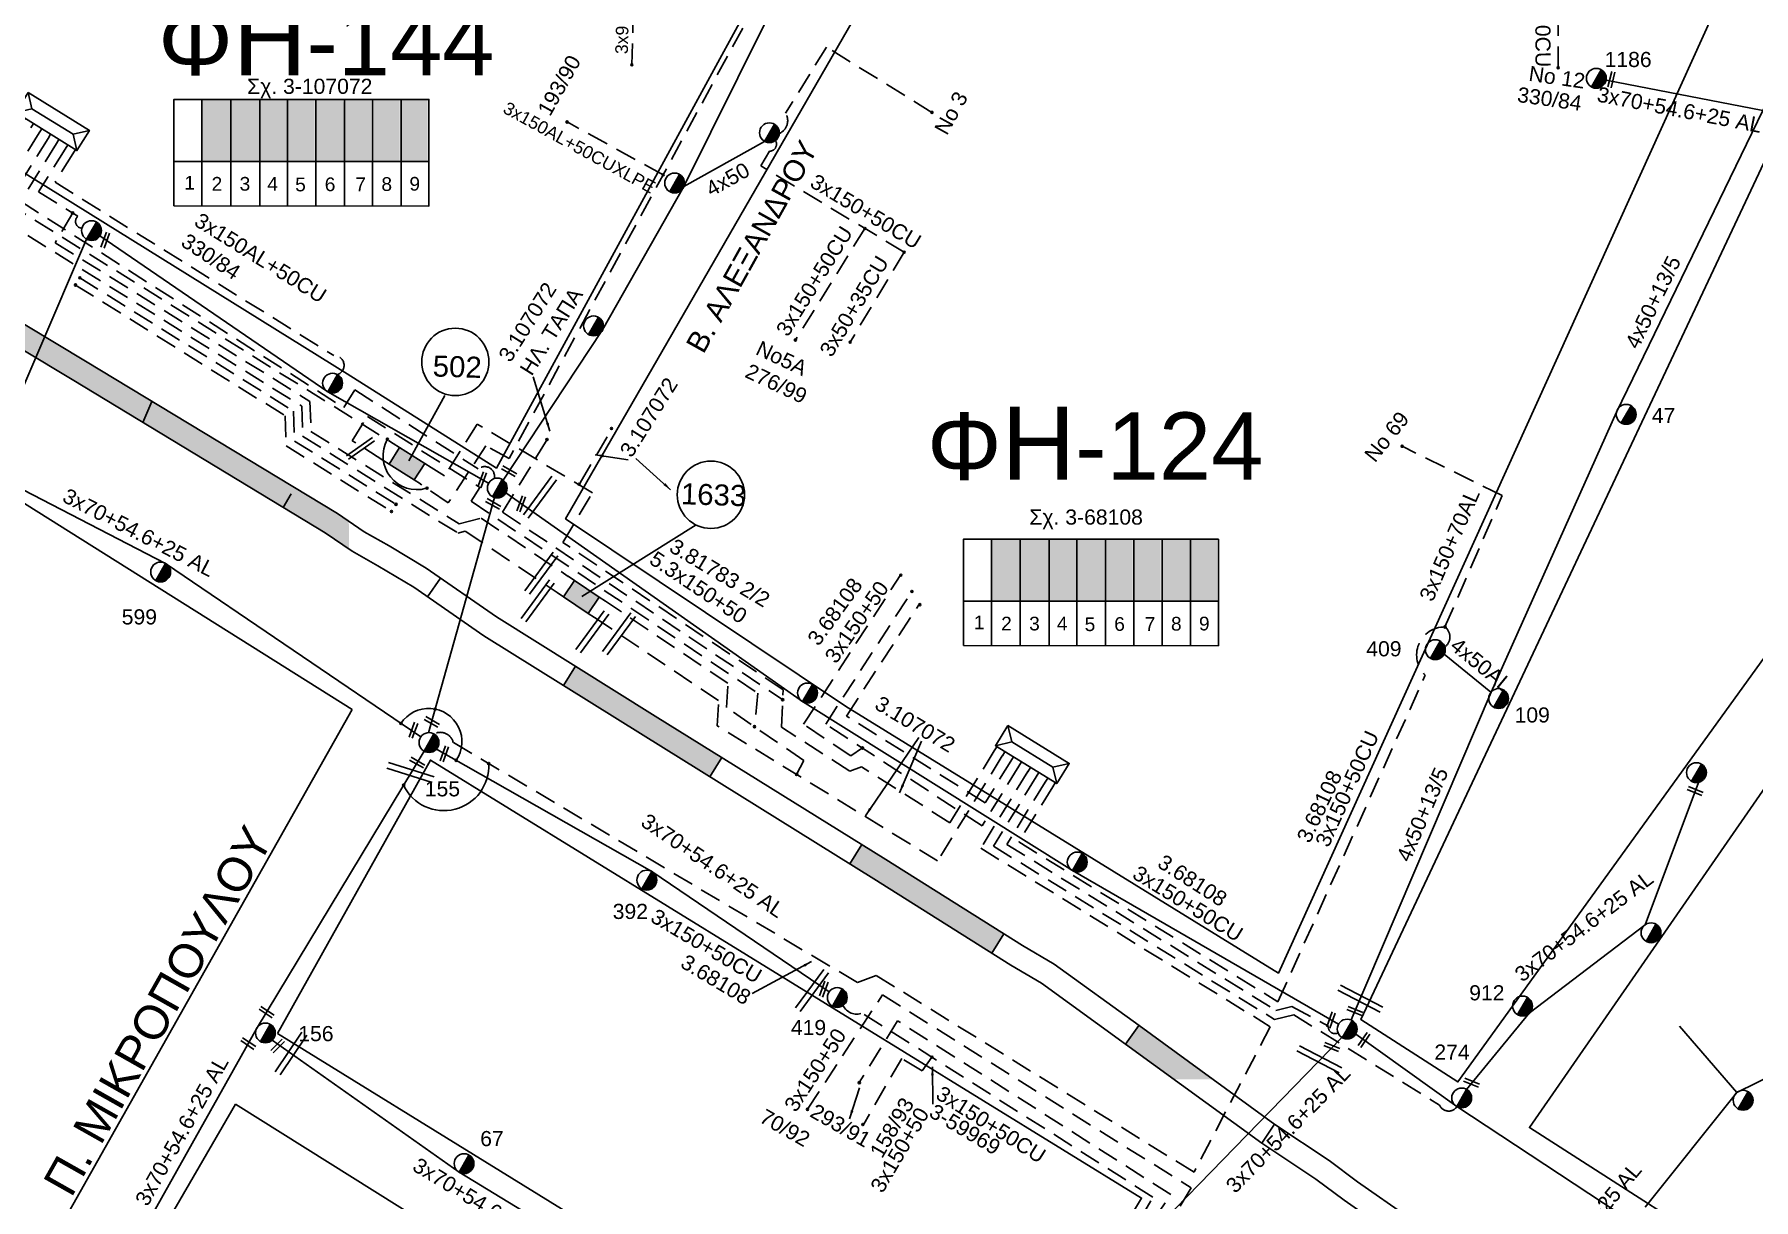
# Model space of a CAD drawing. Header units: millimetres. Extents: x 7477 to 9676, y 1828 to 2857.
# Drawn here: x 8682.2 to 8886.7, y 2580.2 to 2718.7 of the extents above; entities that cross this region are included whole.
import ezdxf
from ezdxf.enums import TextEntityAlignment as Align

# ---------------------------------------------------------------- set-up
doc = ezdxf.new("R2010")
doc.units = ezdxf.units.MM
doc.linetypes.add('DASHED', pattern=[19.05, 12.7, -6.35])
for name, color, linetype, lineweight in [('3x150+50', 7, 'Continuous', 30), ('3x150+50CU', 7, 'Continuous', 30), ('3x150+70', 7, 'Continuous', 30), ('3x150+70AL', 7, 'DASHED', 30), ('3x150AL+50CU', 7, 'Continuous', 30), ('3x150AL+50CUXLPE', 7, 'Continuous', 30), ('3x70+54.6+25 AL', 7, 'SYN_LINE', 30), ('3x95+35CUXLPE', 7, 'Continuous', 30), ('4x50', 7, 'Continuous', 30), ('4x50+13_5', 7, 'Continuous', 30), ('4x50+16', 7, 'Continuous', 30), ('4x50AL', 7, 'Continuous', 30), ('text διευθύνσεων', 250, 'Continuous', 30), ('ΝΕΚΡΟ', 7, 'DASHED', 30), ('Υπόβαθρο ΔΕΗ', 7, 'Continuous', 30)]:
    doc.layers.add(name, color=color, linetype=linetype, lineweight=lineweight)
for name, color, linetype in [('3x50+35CU', 7, 'Continuous'), ('Link Box 4 Διευθύνσεων', 7, 'Continuous'), ('Pillar OTE', 7, 'Continuous'), ('TEXT ΚΑΛΩΔΙΩΝ', 7, 'Continuous'), ('Άγνωστα', 7, 'Continuous'), ('Επιγραφές - Σχήματα', 7, 'Continuous'), ('Καλώδια ΧΤ   3x150AL+50CU', 7, 'DASHED'), ('Μηχανική τομή', 7, 'Continuous'), ('Στύλος ΦΜ', 7, 'Continuous'), ('Στύλος ΦΜ @ 1', 7, 'Continuous'), ('Συνδέσεις', 7, 'Continuous'), ('Τομή', 7, 'Continuous'), ('Υποσταθμός πόλεως', 7, 'Continuous')]:
    doc.layers.add(name, color=color, linetype=linetype)
doc.styles.add('arial', font='ARIAL.TTF')
doc.styles.get("Standard").update_dxf_attribs({"font": 'ARIAL.TTF'})
doc.linetypes.add('SYN_LINE', pattern='A,0.5,-0.0001,["/\\/\\/\\/",Standard,S=0.1,R=0,X=0,Y=-0.05],-0.25', length=0.7501)
doc.dimstyles.new('ISO-25', dxfattribs={"dimtxt": 2.5, "dimasz": 2.5, "dimexe": 1.25, "dimexo": 0.625, "dimtad": 1, "dimtxsty": 'Standard', "dimcen": 2.5, "dimadec": 0, "dimazin": 0, "dimtfac": 1, "dimtmove": 0, "dimatfit": 3, "dimfxl": 1, "dimarcsym": 0})

# ---------------------------------------------------------------- blocks, each defined once
blk = doc.blocks.new('ΥΠΑΡΧΩΝ ΤΣΙΜΕΝΤΕΝΙΟΣ ΣΤΥΛΟΣ')
at = {"layer": 'Στύλος ΦΜ'}
blk.add_hatch(color=7, dxfattribs=at).paths.add_polyline_path([(-1.29, -2.28, 0.574793), (2.62, 0, 0.268822), (1.3, 2.27)])
at = {"layer": 'Στύλος ΦΜ', "color": 7}
blk.add_line((-1.29, -2.28), (1.3, 2.27), dxfattribs=at)
blk.add_circle((0, 0), 2.62, dxfattribs=at)
at = {"layer": 'Στύλος ΦΜ', "flags": 4}
for tag, p in [('ΑΡΙΘΜΟΣ', (-4.68, 8.05)), ('ΤΥΠΟΣ', (-4.91, 3.03))]:
    blk.add_attdef(tag, p, '', height=4, dxfattribs=at)
blk = doc.blocks.new('ΥΠΟΣΤΑΘΜΟΣ ΠΟΛΕΩΣ 8 ΑΝΑΧΩΡΗΣΕΩΝ')
at = {"layer": 'Υποσταθμός πόλεως', "linetype": 'Continuous', "ltscale": 40}
for p, q in [((-8.18, -2.82), (-8.18, -4)), ((-5.9, -2.82), (-5.9, -4)), ((-3.55, -2.82), (-3.55, -4)), ((-1.28, -2.82), (-1.28, -4)), ((1.23, -2.82), (1.23, -4)), ((3.56, -2.82), (3.56, -4)), ((6.03, -2.82), (6.03, -4)), ((8.16, -2.82), (8.16, -4))]:
    blk.add_line(p, q, dxfattribs=at)
blk.add_lwpolyline([(-8.57, 2.82), (8.57, 2.82), (8.57, -2.82), (-8.57, -2.82)], close=True, dxfattribs=at)
for points in [[(-5.75, 0), (-8.57, 2.82)], [(5.75, 0), (8.57, 2.82)], [(-8.57, -2.82), (-5.75, 0)], [(-5.75, 0), (5.75, 0)], [(8.57, -2.82), (5.75, 0)]]:
    blk.add_lwpolyline(points, dxfattribs=at)
at = {"layer": 'Υποσταθμός πόλεως', "linetype": 'SYN_LINE', "ltscale": 40, "flags": 1}
for tag, p in [('ΜΕΤΑΣΧΗΜΑΤΙΣΜΟΣ', (9.59, 1.44)), ('ΙΣΧΥΣ', (9.57, -1.35)), ('ΑΡΙΘΜΟΣ', (9.69, -4.07))]:
    blk.add_attdef(tag, p, '', height=1.8, dxfattribs=at)
blk = doc.blocks.new('LINK BOX 4 ΑΝΑΧΩΡΗΣΕΩΝ')
at = {"layer": 'Link Box 4 Διευθύνσεων', "ltscale": 40}
blk.add_hatch(color=256, dxfattribs=at).paths.add_polyline_path([(-3.54, 0), (-3.54, -4.67), (3.54, -4.67), (3.54, 0)])
for p, q in [((-3.54, 0), (-5.33, 0)), ((5.33, 0), (3.54, 0)), ((-3.54, -4.67), (-5.33, -4.67)), ((5.33, -4.67), (3.54, -4.67))]:
    blk.add_line(p, q, dxfattribs=at)
blk.add_lwpolyline([(-3.54, -4.67), (-3.54, 0), (3.54, 0), (3.54, -4.67)], close=True, dxfattribs=at)
blk = doc.blocks.new('ΜΗΧΑΝΙΚΗ ΤΟΜΗ')
at = {"layer": 'Μηχανική τομή', "ltscale": 40}
for p, q in [((-1.89, 0.78), (5.69, 0.78)), ((-1.89, -0.77), (5.69, -0.77))]:
    blk.add_line(p, q, dxfattribs=at)
blk = doc.blocks.new('ΤΟΜΗ')
at = {"layer": 'Τομή', "ltscale": 40}
for p, q in [((-5.68, 0), (17.06, 0)), ((-5.68, -2.77), (17.06, -2.77))]:
    blk.add_line(p, q, dxfattribs=at)
blk = doc.blocks.new('_ΣΥΝΔΕΣΗ')
at = {"layer": 'Συνδέσεις', "linetype": 'SYN_LINE', "ltscale": 40}
blk.add_hatch(color=256, dxfattribs=at).paths.add_polyline_path([(0.5, -0.01, 1), (-0.5, -0.01, 1)])
at = {"layer": 'Συνδέσεις'}
blk.add_circle((0, -0.01), 0.5, dxfattribs=at)

msp = doc.modelspace()

# ---------------------------------------------------------------- hatches: boundary and pattern name
at = {"layer": 'Καλώδια ΧΤ   3x150AL+50CU', "linetype": 'DASHED', "lineweight": -3, "ltscale": 0.2}
h = msp.add_hatch(color=173, dxfattribs=at)
h.dxf.hatch_style = 1
h.paths.add_polyline_path([(8705.59, 2710.99), (8702.15, 2710.99), (8702.15, 2703.63), (8705.59, 2703.63)])
h = msp.add_hatch(color=133, dxfattribs=at)
h.dxf.hatch_style = 1
h.paths.add_polyline_path([(8705.59, 2703.63), (8709.03, 2703.62), (8709.03, 2710.99), (8705.59, 2710.99)])
h = msp.add_hatch(color=27, dxfattribs=at)
h.dxf.hatch_style = 1
h.paths.add_polyline_path([(8712.27, 2710.99), (8708.97, 2710.99), (8708.97, 2703.63), (8712.27, 2703.62)])
h = msp.add_hatch(color=2, dxfattribs=at)
h.dxf.hatch_style = 1
h.paths.add_polyline_path([(8715.57, 2710.99), (8712.27, 2710.99), (8712.27, 2703.62), (8715.57, 2703.62)])
h = msp.add_hatch(color=6, dxfattribs=at)
h.dxf.hatch_style = 1
h.paths.add_polyline_path([(8718.96, 2710.99), (8715.66, 2710.99), (8715.66, 2703.62), (8718.96, 2703.62)])
h = msp.add_hatch(color=5, dxfattribs=at)
h.dxf.hatch_style = 1
h.paths.add_polyline_path([(8722.29, 2710.99), (8719, 2710.99), (8718.99, 2703.62), (8722.29, 2703.62)])
h = msp.add_hatch(color=151, dxfattribs=at)
h.dxf.hatch_style = 1
h.paths.add_polyline_path([(8725.68, 2710.99), (8722.38, 2710.99), (8722.38, 2703.62), (8725.68, 2703.62)])
h = msp.add_hatch(color=1, dxfattribs=at)
h.dxf.hatch_style = 1
h.paths.add_polyline_path([(8729, 2710.99), (8725.7, 2710.99), (8725.7, 2703.62), (8729, 2703.62)])
h = msp.add_hatch(color=5, dxfattribs=at)
h.dxf.hatch_style = 1
h.paths.add_polyline_path([(8799.5, 2658.71), (8796.06, 2658.71), (8796.06, 2651.35), (8799.5, 2651.34)])
h = msp.add_hatch(color=6, dxfattribs=at)
h.dxf.hatch_style = 1
h.paths.add_polyline_path([(8799.5, 2651.34), (8802.94, 2651.34), (8802.94, 2658.71), (8799.5, 2658.71)])
h = msp.add_hatch(color=173, dxfattribs=at)
h.dxf.hatch_style = 1
h.paths.add_polyline_path([(8806.18, 2658.71), (8802.88, 2658.71), (8802.88, 2651.34), (8806.18, 2651.34)])
h = msp.add_hatch(color=133, dxfattribs=at)
h.dxf.hatch_style = 1
h.paths.add_polyline_path([(8809.48, 2658.71), (8806.18, 2658.71), (8806.18, 2651.34), (8809.48, 2651.34)])
h = msp.add_hatch(color=85, dxfattribs=at)
h.dxf.hatch_style = 1
h.paths.add_polyline_path([(8812.86, 2658.7), (8809.56, 2658.7), (8809.56, 2651.34), (8812.86, 2651.33)])
h = msp.add_hatch(color=1, dxfattribs=at)
h.dxf.hatch_style = 1
h.paths.add_polyline_path([(8816.2, 2658.7), (8812.9, 2658.7), (8812.9, 2651.34), (8816.2, 2651.33)])
h = msp.add_hatch(color=2, dxfattribs=at)
h.dxf.hatch_style = 1
h.paths.add_polyline_path([(8819.59, 2658.7), (8816.29, 2658.7), (8816.29, 2651.34), (8819.59, 2651.33)])
h = msp.add_hatch(color=30, dxfattribs=at)
h.dxf.hatch_style = 1
h.paths.add_polyline_path([(8822.91, 2658.7), (8819.61, 2658.7), (8819.61, 2651.33), (8822.91, 2651.33)])
at = {"layer": 'Υπόβαθρο ΔΕΗ', "lineweight": -3}
h = msp.add_hatch(color=256, dxfattribs=at)
h.paths.add_polyline_path([(8678.92, 2685.53), (8677.53, 2683.21), (8686.92, 2677.56), (8695.13, 2672.59), (8696.21, 2675.1), (8688.32, 2679.88)])
h.paths.add_polyline_path([(8718.27, 2661.75), (8696.21, 2675.1), (8695.13, 2672.59), (8716.81, 2659.47), (8719.67, 2657.53), (8719.63, 2660.82)])
h.paths.add_polyline_path([(8746.61, 2643.6), (8745.17, 2641.3), (8754.64, 2635.39), (8762.57, 2630.46), (8764, 2632.75), (8756.07, 2637.68)])
h.paths.add_polyline_path([(8783.5, 2620.62), (8780.66, 2622.39), (8779.23, 2620.09), (8782.07, 2618.33), (8796.12, 2609.49), (8797.56, 2611.78)])
h.paths.add_polyline_path([(8813.62, 2600.87), (8813.61, 2600.87), (8812.03, 2598.68), (8817.82, 2594.47), (8822.42, 2594.47)])
h.paths.add_polyline_path([(8845.76, 2578.01), (8845.75, 2578.02), (8844.2, 2575.8), (8860.32, 2564.38), (8862.52, 2566.13)])

# ---------------------------------------------------------------- linework, layer by layer
at = {"layer": '3x150+50', "color": 173, "linetype": 'DASHED', "lineweight": -3, "ltscale": 0.2}
msp.add_lwpolyline([(8682.79, 2707.02), (8678.03, 2699.36), (8678.22, 2696.83), (8714.03, 2674.52), (8714.14, 2670.94), (8732.61, 2659.44), (8733.48, 2659.67), (8744.43, 2652.35)], dxfattribs=at)
at = {"layer": '3x150+50', "color": 27, "linetype": 'DASHED', "lineweight": -3, "ltscale": 0.2}
msp.add_lwpolyline([(8686.79, 2697.5), (8684.72, 2693.96), (8715.01, 2675.08), (8715.13, 2671.51), (8732.77, 2660.52), (8735.38, 2661.21), (8745.72, 2654.29)], dxfattribs=at)
at = {"layer": '3x150+50', "color": 30, "linetype": 'DASHED', "lineweight": -3, "ltscale": 0.2}
for points in [[(8723.67, 2668.12), (8720.03, 2670.42), (8721.85, 2673.3), (8735.23, 2664.85), (8734.19, 2663.21), (8768.3, 2640.39), (8767.88, 2636.41)], [(8772.9, 2630.73), (8773.77, 2632.4), (8764.56, 2638.68), (8764.72, 2641.58), (8750.15, 2651.33)], [(8797.36, 2632.94), (8789.67, 2620.45), (8763.44, 2636.53), (8763.61, 2639.52), (8748.85, 2649.39)]]:
    msp.add_lwpolyline(points, dxfattribs=at)
at = {"layer": '3x150+50', "color": 2, "linetype": 'DASHED', "lineweight": -3, "ltscale": 0.2}
for points in [[(8796.4, 2633.53), (8791.13, 2624.99), (8780.61, 2631.63), (8779.22, 2631.12), (8771.11, 2636.35), (8771.28, 2640.8), (8745.09, 2658.32), (8748.61, 2664.24), (8734.9, 2672.4), (8731.01, 2666.24), (8729.42, 2667.25)], [(8747.16, 2665.39), (8750.93, 2671.87)], [(8743.21, 2670.56), (8737.93, 2661.92), (8771.23, 2639.63)]]:
    msp.add_lwpolyline(points, dxfattribs=at)
at = {"layer": '3x150+50', "color": 6, "linetype": 'DASHED', "lineweight": -3, "ltscale": 0.2}
for points in [[(8780.72, 2633.88), (8779.35, 2632.93), (8773.73, 2636.7), (8785.28, 2654.49)], [(8776.35, 2636.72), (8786.61, 2652.5)], [(8799.33, 2631.72), (8794.95, 2624.62), (8776.35, 2636.72)]]:
    msp.add_lwpolyline(points, dxfattribs=at)
at = {"layer": '3x150+50', "color": 5, "linetype": 'DASHED', "lineweight": -3, "ltscale": 0.2}
for points in [[(8798.37, 2632.32), (8795.32, 2627.37), (8778.83, 2637.68), (8787.44, 2650.92)], [(8788.99, 2597.11), (8787.84, 2595.5), (8785.39, 2596.95), (8780.88, 2589.17)]]:
    msp.add_lwpolyline(points, dxfattribs=at)
at = {"layer": '3x150+50', "color": 30, "linetype": 'DASHED', "lineweight": -3, "ltscale": 0.2}
msp.add_lwpolyline([(8774.19, 2590.92), (8783.09, 2604.52), (8819.82, 2581.58), (8817.01, 2576.88, -0.210245), (8814.01, 2571.25), (8809.51, 2564.26, -0.330999), (8807.63, 2560.39), (8799.55, 2548.1), (8803.9, 2545.35), (8803.9, 2545.35, -0.555071), (8804.59, 2539.39), (8800.09, 2532.9, -0.644371), (8794.27, 2525.55)], format="xyb", dxfattribs=at)
at = {"layer": '3x150+50CU', "color": 6, "linetype": 'DASHED', "lineweight": -3, "ltscale": 0.2}
msp.add_lwpolyline([(8863.47, 2714.76), (8863.43, 2728.71, -0.681223), (8865.13, 2729.38, -1.267992)], format="xyb", dxfattribs=at)
at = {"layer": '3x150+50CU', "color": 151, "linetype": 'DASHED', "lineweight": -3, "ltscale": 0.2}
for points in [[(8788.99, 2709.46), (8776.46, 2717.22), (8771.59, 2709.38, -0.442466), (8770.84, 2706.94, 19.355312)], [(8785.69, 2692.85), (8768.62, 2703.1), (8769.67, 2704.84, 0.571437), (8770.39, 2706.11, 934.920549)]]:
    msp.add_lwpolyline(points, format="xyb", dxfattribs=at)
msp.add_lwpolyline([(8781.02, 2695.65), (8772.75, 2682.39)], dxfattribs=at)
at = {"layer": '3x150+50CU', "color": 85, "linetype": 'DASHED', "lineweight": -3, "ltscale": 0.2}
for points in [[(8803.35, 2629.25), (8799.32, 2622.71), (8830.14, 2603.71), (8847.67, 2642.53, -0.680264), (8850.01, 2648.27)], [(8850.01, 2648.27, -0.5044), (8849.99, 2645.9, 0.658162)]]:
    msp.add_lwpolyline(points, format="xyb", dxfattribs=at)
at = {"layer": '3x150+50CU', "color": 133, "linetype": 'DASHED', "lineweight": -3, "ltscale": 0.2}
msp.add_lwpolyline([(8800.4, 2631.07), (8794.79, 2621.97), (8829.23, 2600.74), (8820.16, 2583.44), (8782.36, 2606.84), (8780.12, 2606.01), (8732.04, 2634.55, 0.491583), (8729.76, 2635.55, 99.399736)], format="xyb", dxfattribs=at)
at = {"layer": '3x150+50CU', "color": 173, "linetype": 'DASHED', "lineweight": -3, "ltscale": 0.2}
msp.add_lwpolyline([(8801.39, 2630.45), (8796.31, 2622.21), (8829.74, 2601.6), (8832.02, 2602.16), (8849.37, 2591.42, 0.601639), (8851.42, 2591.24, 37.763047)], format="xyb", dxfattribs=at)
at = {"layer": '3x150+50CU', "color": 1, "linetype": 'DASHED', "lineweight": -3, "ltscale": 0.2}
msp.add_lwpolyline([(8802.44, 2629.81), (8797.89, 2622.42), (8829.91, 2602.67), (8831.78, 2603.13), (8836.14, 2600.81, 0.604868), (8837.29, 2600.01, -82.968618)], format="xyb", dxfattribs=at)
at = {"layer": '3x150+50CU', "color": 5, "linetype": 'DASHED', "lineweight": -3, "ltscale": 0.2}
msp.add_lwpolyline([(8795.59, 2527.64, 0.652855), (8796.66, 2532.74), (8800.96, 2539.09), (8800.49, 2539.43), (8803.81, 2544.14), (8796.4, 2548.88), (8803.96, 2561.25, -0.544955), (8806.36, 2565.33), (8811.33, 2573.26, -0.928589), (8813.76, 2577.84), (8815.28, 2580.48), (8780.7, 2602.35, -0.38326), (8778.41, 2603.26, -10.643114)], format="xyb", dxfattribs=at)
at = {"layer": '3x150+70', "color": 2, "linetype": 'DASHED', "lineweight": -3, "ltscale": 0.2}
msp.add_lwpolyline([(8777.79, 2499.76, -0.279), (8782.65, 2513.86), (8778.65, 2516.63), (8794.55, 2541.31, 0.274788), (8797.95, 2547.28), (8806.77, 2561.43, 0.412945), (8808.52, 2564.66), (8813.38, 2572.64, 0.270309), (8815.32, 2577.68), (8817.41, 2580.77), (8784.91, 2601.45), (8780.35, 2594.09)], format="xyb", dxfattribs=at)
at = {"layer": '3x150+70AL', "color": 85, "lineweight": -3, "ltscale": 0.2}
msp.add_lwpolyline([(8850.01, 2648.27), (8856.81, 2663.9), (8844.91, 2669.76)], dxfattribs=at)
at = {"layer": '3x150AL+50CU', "color": 5, "linetype": 'DASHED', "lineweight": -3, "ltscale": 0.2}
msp.add_lwpolyline([(8683.86, 2706.36), (8679.07, 2698.66), (8724.91, 2670.09)], dxfattribs=at)
at = {"layer": '3x150AL+50CU', "color": 6, "linetype": 'DASHED', "lineweight": -3, "ltscale": 0.2}
msp.add_lwpolyline([(8684.85, 2705.74), (8680.59, 2698.89), (8719.02, 2674.36), (8720.35, 2676.45), (8735.03, 2667.06, -0.721027), (8736.93, 2665.91, -159.079876)], format="xyb", dxfattribs=at)
at = {"layer": '3x150AL+50CU', "color": 27, "linetype": 'DASHED', "lineweight": -3, "ltscale": 0.2}
msp.add_lwpolyline([(8685.89, 2705.09), (8682.74, 2700.02), (8687.42, 2697.11, 0.68308), (8687.89, 2695.69)], format="xyb", dxfattribs=at)
at = {"layer": '3x150AL+50CU', "color": 151, "linetype": 'DASHED', "lineweight": -3, "ltscale": 0.2}
msp.add_lwpolyline([(8686.8, 2704.53), (8684.7, 2701.15), (8717.84, 2680.54, -0.867114), (8718.29, 2678.28)], format="xyb", dxfattribs=at)
at = {"layer": '3x150AL+50CUXLPE', "color": 5, "linetype": 'DASHED', "lineweight": -3, "ltscale": 0.2}
msp.add_lwpolyline([(8757.02, 2702.04), (8745.59, 2708.32)], dxfattribs=at)
at = {"layer": '3x50+35CU', "color": 151, "linetype": 'DASHED', "lineweight": -3, "ltscale": 0.2}
msp.add_lwpolyline([(8785.69, 2692.85), (8779.26, 2682.13)], dxfattribs=at)
at = {"layer": '3x70+54.6+25 AL', "color": 85, "linetype": 'SYN_LINE', "lineweight": -3, "ltscale": 15}
msp.add_lwpolyline([(8887.81, 2709.69), (8869.17, 2713.29)], dxfattribs=at)
at = {"layer": '3x70+54.6+25 AL', "color": 27, "linetype": 'SYN_LINE', "lineweight": -3, "ltscale": 15}
for points in [[(8688.45, 2694.37), (8677.04, 2667.9)], [(8793.78, 2546.68), (8777.79, 2555.61), (8755.38, 2569.66), (8732.76, 2583.44), (8710.51, 2599.14)], [(8837.75, 2599.46), (8813.7, 2574.75), (8806.58, 2562.68), (8795.94, 2545.74)]]:
    msp.add_lwpolyline(points, dxfattribs=at)
at = {"layer": '3x70+54.6+25 AL', "color": 151, "linetype": 'SYN_LINE', "lineweight": -3, "ltscale": 15}
msp.add_lwpolyline([(8690.02, 2694.76), (8717.12, 2676.23), (8736.26, 2665.37)], dxfattribs=at)
at = {"layer": '3x70+54.6+25 AL', "color": 6, "linetype": 'SYN_LINE', "lineweight": -3, "ltscale": 15}
for points in [[(8677.49, 2666.33), (8697.84, 2655.83), (8728.2, 2635.19)], [(8729.09, 2635.7), (8736.97, 2663.66)], [(8730.06, 2633.76), (8755.66, 2619.19), (8776.75, 2604.87)]]:
    msp.add_lwpolyline(points, dxfattribs=at)
at = {"layer": '3x70+54.6+25 AL', "color": 1, "linetype": 'SYN_LINE', "lineweight": -3, "ltscale": 15}
msp.add_lwpolyline([(8738.31, 2664.21), (8773.61, 2639.4), (8805.69, 2619.3), (8837.35, 2601.05)], dxfattribs=at)
at = {"layer": '3x70+54.6+25 AL', "color": 133, "linetype": 'SYN_LINE', "lineweight": -3, "ltscale": 15}
msp.add_lwpolyline([(8728.59, 2633.5), (8708.64, 2600.5), (8684.21, 2556.98), (8666.52, 2522.94)], dxfattribs=at)
at = {"layer": '3x70+54.6+25 AL', "color": 173, "linetype": 'SYN_LINE', "lineweight": -3, "ltscale": 15}
for points in [[(8852.59, 2593.29), (8860.04, 2602.34), (8873.81, 2612.85), (8880.15, 2629.79)], [(8873.81, 2579.28), (8884.74, 2592.92), (8898.67, 2599.79), (8906.11, 2612.35)], [(8839.4, 2599.87), (8851.42, 2591.24), (8872.35, 2577.47), (8888.5, 2568)]]:
    msp.add_lwpolyline(points, dxfattribs=at)
at = {"layer": '3x70+54.6+25 AL', "color": 173, "linetype": 'SYN_LINE', "lineweight": -3, "ltscale": 10}
msp.add_lwpolyline([(8884.74, 2592.92), (8877.91, 2600.81)], dxfattribs=at)
at = {"layer": '3x95+35CUXLPE', "color": 5, "linetype": 'DASHED', "lineweight": -3, "ltscale": 0.2}
msp.add_lwpolyline([(8753.3, 2715.12), (8753.66, 2728.58), (8769.11, 2728.61, -0.666363), (8770.13, 2726.18), (8738.69, 2668.31), (8735.94, 2669.8), (8731.45, 2663.02), (8728.17, 2665.27)], format="xyb", dxfattribs=at)
at = {"layer": '4x50', "color": 151, "lineweight": -3, "ltscale": 0.2}
msp.add_lwpolyline([(8759.48, 2700.65), (8769.08, 2706.01)], dxfattribs=at)
at = {"layer": '4x50+13_5', "color": 85, "lineweight": -3, "ltscale": 0.2}
msp.add_lwpolyline([(8896.63, 2726.43), (8887.81, 2709.69), (8870.42, 2673.82), (8855.49, 2640.52), (8838.84, 2601.55)], dxfattribs=at)
at = {"layer": '4x50+16', "color": 151, "lineweight": -3, "ltscale": 0.2}
msp.add_lwpolyline([(8738.01, 2665.72), (8749.81, 2683.59), (8759.48, 2700.65), (8772.31, 2726.53)], dxfattribs=at)
at = {"layer": '4x50AL', "color": 85, "lineweight": -3, "ltscale": 0.2}
msp.add_lwpolyline([(8849.92, 2645.05), (8855.48, 2640.51)], dxfattribs=at)
at = {"layer": 'Pillar OTE', "lineweight": -3, "ltscale": 40}
for points in [[(8698.83, 2698.35), (8698.83, 2710.99), (8729.16, 2710.99), (8729.16, 2698.32), (8698.83, 2698.35)], [(8702.15, 2698.35), (8702.15, 2710.99)], [(8705.59, 2698.34), (8705.59, 2710.99)], [(8709.03, 2698.34), (8709.03, 2710.99)], [(8712.33, 2698.34), (8712.33, 2710.99)], [(8715.72, 2698.33), (8715.72, 2710.99)], [(8719.11, 2698.33), (8719.11, 2710.99)], [(8722.45, 2698.33), (8722.45, 2710.99)], [(8725.84, 2698.32), (8725.84, 2710.99)], [(8698.83, 2703.63), (8729.16, 2703.6)], [(8792.73, 2646.07), (8792.73, 2658.71), (8823.07, 2658.71), (8823.07, 2646.04), (8792.73, 2646.07)], [(8796.06, 2646.06), (8796.06, 2658.71)], [(8799.5, 2646.06), (8799.5, 2658.71)], [(8802.94, 2646.06), (8802.94, 2658.71)], [(8806.24, 2646.05), (8806.24, 2658.71)], [(8809.62, 2646.05), (8809.62, 2658.71)], [(8813.02, 2646.05), (8813.02, 2658.71)], [(8816.36, 2646.04), (8816.36, 2658.71)], [(8819.75, 2646.04), (8819.75, 2658.71)], [(8792.73, 2651.35), (8823.07, 2651.32)]]:
    msp.add_lwpolyline(points, dxfattribs=at)
at = {"layer": 'Άγνωστα', "color": 7, "linetype": 'Continuous', "ltscale": 0.2}
msp.add_arc((8727.71, 2668.61), 4.01, 151.075, 286.1413, dxfattribs=at)
at = {"layer": 'ΝΕΚΡΟ', "lineweight": -3, "ltscale": 0.2}
for points in [[(8687.64, 2689.78), (8713.04, 2673.95), (8713.16, 2670.38), (8725.24, 2662.85)], [(8687.11, 2688.93), (8712.06, 2673.38), (8712.18, 2669.81), (8724.71, 2662)]]:
    msp.add_lwpolyline(points, dxfattribs=at)
at = {"layer": 'Υπόβαθρο ΔΕΗ', "lineweight": -3}
for points in [[(8719.43, 2678.37), (8737.19, 2667.16), (8769.91, 2727.12), (8718.83, 2728.04), (8672.57, 2727.91), (8640.3, 2739.69), (8635.78, 2730.41)], [(8869.06, 2727.42), (8881.86, 2721.06), (8830.2, 2607.11), (8778.69, 2638.87), (8745.42, 2661.13), (8783.24, 2726.72)], [(8720.03, 2638.47), (8677.17, 2665.37), (8616.07, 2560.78), (8662.46, 2536.47)], [(8711.13, 2599.93), (8729.33, 2632.45), (8813.92, 2580.36), (8794.75, 2548.33)], [(8706.14, 2591.51), (8789.03, 2539.59), (8775.03, 2515.37), (8689.48, 2562.75)]]:
    msp.add_lwpolyline(points, close=True, dxfattribs=at)
for points in [[(8888.96, 2645.97), (8851.55, 2594.18), (8839.99, 2601.61), (8898.38, 2725.66), (9068.79, 2634.61), (9055.6, 2614.21)], [(8624.47, 2718.27), (8688.32, 2679.88), (8718.27, 2661.75), (8721.47, 2659.58), (8724.43, 2657.9), (8728.82, 2655.28), (8737.19, 2649.48), (8756.07, 2637.68), (8783.5, 2620.62), (8799.78, 2610.38), (8803.52, 2608.18), (8813.62, 2600.87), (8829.76, 2589.13), (8836.23, 2584.84), (8839.62, 2582.31), (8845.76, 2578.01), (8862.52, 2566.13), (8880.15, 2553.53), (8928.55, 2519.47)], [(8623.06, 2715.96), (8686.92, 2677.56), (8716.81, 2659.47), (8720.04, 2657.28), (8723.07, 2655.56), (8727.35, 2653), (8735.7, 2647.22), (8754.64, 2635.39), (8782.07, 2618.33), (8798.38, 2608.07), (8802.03, 2605.91), (8812.03, 2598.68), (8828.22, 2586.91), (8834.67, 2582.63), (8838.03, 2580.12), (8844.2, 2575.8), (8860.95, 2563.93), (8878.59, 2551.33), (8926.98, 2517.27)], [(8695.13, 2672.59), (8696.21, 2675.1)], [(8726.76, 2668.03), (8731.07, 2675.78)], [(8711.82, 2662.49), (8712.78, 2664.1)], [(8747.34, 2651.91), (8760.94, 2660.4)], [(8729, 2651.86), (8730.54, 2654.08)], [(8745.17, 2641.3), (8746.61, 2643.6)], [(8896.19, 2640.87), (8860.05, 2588.75), (8889.37, 2569.96), (8910.6, 2602.91)], [(8762.57, 2630.46), (8764, 2632.75)], [(8779.23, 2620.09), (8780.66, 2622.39)], [(8796.12, 2609.49), (8797.56, 2611.78)], [(8812.03, 2598.68), (8813.61, 2600.87)], [(8828.22, 2586.91), (8829.72, 2589.16)]]:
    msp.add_lwpolyline(points, dxfattribs=at)
for centre in [(8732.3, 2679.79), (8762.7, 2663.99)]:
    msp.add_circle(centre, 4, dxfattribs=at)
for centre, radius, start, end in [((8729.14, 2634.63), 3.95, 325.9306, 146.7784), ((8730.95, 2631.76), 5.33, 205.6162, 2.9303)]:
    msp.add_arc(centre, radius, start, end, dxfattribs=at)

# ---------------------------------------------------------------- block references
at = {"layer": 'Link Box 4 Διευθύνσεων', "lineweight": -3, "xscale": 0.4999999999999999, "yscale": 0.4999999999999999, "zscale": 0.4999999999999999}
for p, rotation in [((8727.16, 2668.67), 327.7209038911092), ((8747.94, 2652.81), 326.2125104064002)]:
    msp.add_blockref('LINK BOX 4 ΑΝΑΧΩΡΗΣΕΩΝ', p, dxfattribs=dict(at, rotation=rotation))
at = {"layer": 'Μηχανική τομή', "lineweight": -3, "zscale": 0.4999999999999997}
for p, xscale, yscale, rotation in [((8869.69, 2712.89), 0.2499999999999996, 0.2499999999999996, 76.16884014298861), ((8690.5, 2693.82), 0.2499999999999996, 0.2499999999999996, 70.01646292515441), ((8735.33, 2665.32), 0.2499999999999996, 0.2499999999999996, 70.01646292515441), ((8739.11, 2666.56), 0.2499999999999463, 0.2499999999999463, 150.6550577237379), ((8737.22, 2662.67), 0.2499999999999463, 0.2499999999999463, 150.6550577237379), ((8739.97, 2662.46), 0.2499999999999996, 0.2499999999999996, 70.01646292515441), ((8727.16, 2635.54), 0.2499999999999996, 0.2499999999999996, 70.01646292515441), ((8729.92, 2636.75), 0.2499999999999463, 0.2499999999999463, 150.6550577237379), ((8730.83, 2632.75), 0.2499999999999996, 0.2499999999999996, 70.01646292515441), ((8728.18, 2631.92), 0.2499999999999463, 0.2499999999999463, 150.6550577237379), ((8880.21, 2628.58), 0.2499999999999996, 0.2499999999999996, 158.2397746484451), ((8775.96, 2604.77), 0.2499999999999996, 0.2499999999999996, 70.01646292515441), ((8709.45, 2602.73), 0.2499999999999463, 0.2499999999999463, 326.1443751523984), ((8839.74, 2602.44), 0.2499999999999996, 0.2499999999999996, 158.2397746484451), ((8836.29, 2601.09), 0.2499999999999996, 0.2499999999999996, 70.01646292515441), ((8707.28, 2599), 0.2499999999999463, 0.2499999999999463, 326.1443751523984), ((8710.82, 2598.11), 0.2499999999999463, 0.2499999999999463, 44.88750640893663), ((8840.11, 2598.77), 0.2499999999999996, 0.2499999999999996, 55.70816183242791), ((8836.99, 2598.16), 0.2499999999999996, 0.2499999999999996, 158.2397746484451), ((8853.62, 2593.92), 0.2499999999999996, 0.2499999999999996, 158.2397746484451)]:
    msp.add_blockref('ΜΗΧΑΝΙΚΗ ΤΟΜΗ', p, dxfattribs=dict(at, xscale=xscale, yscale=yscale, rotation=rotation))
at = {"layer": 'Στύλος ΦΜ @ 1', "lineweight": -3, "ltscale": 40}
ref = msp.add_blockref('ΥΠΑΡΧΩΝ ΤΣΙΜΕΝΤΕΝΙΟΣ ΣΤΥΛΟΣ', (8868.01, 2713.51), dxfattribs=dict(at, xscale=0.4499999999998586, yscale=0.4499999999998586, zscale=0.4499999999998586))
ref.add_attrib('ΤΥΠΟΣ', '1186', (8869, 2714.85), dxfattribs={"layer": 'Στύλος ΦΜ', "height": 1.8, "flags": 4})
for p, xscale, yscale, zscale in [((8769.66, 2707.04), 0.4499999999998181, 0.4499999999998181, 0.4499999999998181), ((8758.38, 2701.06), 0.4499999999998181, 0.4499999999998181, 0.4499999999998181), ((8689.03, 2695.4), 0.4499999999998184, 0.4499999999998184, 0.4499999999998184), ((8748.74, 2684.07), 0.4499999999998181, 0.4499999999998181, 0.4499999999998181), ((8717.7, 2677.26), 0.4499999999998181, 0.4499999999998181, 0.4499999999998181), ((8737.29, 2664.79), 0.4499999999998181, 0.4499999999998181, 0.4499999999998181), ((8774.19, 2640.42), 0.4499999999998181, 0.4499999999998181, 0.4499999999998181), ((8879.92, 2630.95), 0.4499999999998181, 0.4499999999998181, 0.4499999999998181), ((8806.27, 2620.32), 0.4499999999998181, 0.4499999999998181, 0.4499999999998181), ((8874.52, 2611.91), 0.4499999999998181, 0.4499999999998181, 0.4499999999998181), ((8838.38, 2600.46), 0.4499999999998181, 0.4499999999998181, 0.4499999999998181), ((8885.47, 2592), 0.4499999999998181, 0.4499999999998181, 0.4499999999998181)]:
    msp.add_blockref('ΥΠΑΡΧΩΝ ΤΣΙΜΕΝΤΕΝΙΟΣ ΣΤΥΛΟΣ', p, dxfattribs=dict(at, xscale=xscale, yscale=yscale, zscale=zscale))
ref = msp.add_blockref('ΥΠΑΡΧΩΝ ΤΣΙΜΕΝΤΕΝΙΟΣ ΣΤΥΛΟΣ', (8871.56, 2673.55), dxfattribs=dict(at, xscale=0.4499999999997069, yscale=0.4499999999997069, zscale=0.4499999999997069))
ref.add_attrib('ΤΥΠΟΣ', '47', (8874.61, 2672.51), dxfattribs={"layer": 'Στύλος ΦΜ', "height": 1.8, "rotation": 360, "flags": 4})
ref = msp.add_blockref('ΥΠΑΡΧΩΝ ΤΣΙΜΕΝΤΕΝΙΟΣ ΣΤΥΛΟΣ', (8697.25, 2654.81), dxfattribs=dict(at, xscale=0.4499999999997795, yscale=0.4499999999997795, zscale=0.4499999999997795))
ref.add_attrib('ΤΥΠΟΣ', '599', (8692.62, 2648.57), dxfattribs={"layer": 'Στύλος ΦΜ', "height": 1.8, "flags": 4})
ref = msp.add_blockref('ΥΠΑΡΧΩΝ ΤΣΙΜΕΝΤΕΝΙΟΣ ΣΤΥΛΟΣ', (8848.86, 2645.57), dxfattribs=dict(at, xscale=0.4499999999998778, yscale=0.4499999999998778, zscale=0.4499999999998778))
ref.add_attrib('ΤΥΠΟΣ', '409', (8840.65, 2644.78), dxfattribs={"layer": 'Στύλος ΦΜ', "height": 1.8, "flags": 4})
ref = msp.add_blockref('ΥΠΑΡΧΩΝ ΤΣΙΜΕΝΤΕΝΙΟΣ ΣΤΥΛΟΣ', (8856.39, 2639.76), dxfattribs=dict(at, xscale=0.4499999999998181, yscale=0.4499999999998181, zscale=0.4499999999998181))
ref.add_attrib('ΤΥΠΟΣ', '109', (8858.29, 2636.91), dxfattribs={"layer": 'Στύλος ΦΜ', "height": 1.8, "flags": 4})
ref = msp.add_blockref('ΥΠΑΡΧΩΝ ΤΣΙΜΕΝΤΕΝΙΟΣ ΣΤΥΛΟΣ', (8729.17, 2634.53), dxfattribs=dict(at, xscale=0.4499999999998181, yscale=0.4499999999998181, zscale=0.4499999999998181))
ref.add_attrib('ΤΥΠΟΣ', '155', (8728.67, 2628.13), dxfattribs={"layer": 'Στύλος ΦΜ', "height": 1.8, "flags": 4})
ref = msp.add_blockref('ΥΠΑΡΧΩΝ ΤΣΙΜΕΝΤΕΝΙΟΣ ΣΤΥΛΟΣ', (8755.08, 2618.17), dxfattribs=dict(at, xscale=0.4499999999998181, yscale=0.4499999999998181, zscale=0.4499999999998181))
ref.add_attrib('ΤΥΠΟΣ', '392', (8751.02, 2613.55), dxfattribs={"layer": 'Στύλος ΦΜ', "height": 1.8, "flags": 4})
ref = msp.add_blockref('ΥΠΑΡΧΩΝ ΤΣΙΜΕΝΤΕΝΙΟΣ ΣΤΥΛΟΣ', (8777.73, 2604.21), dxfattribs=dict(at, xscale=0.449999999999818, yscale=0.449999999999818, zscale=0.449999999999818))
ref.add_attrib('ΤΥΠΟΣ', '419', (8772.21, 2599.74), dxfattribs={"layer": 'Στύλος ΦΜ', "height": 1.8, "flags": 4})
ref = msp.add_blockref('ΥΠΑΡΧΩΝ ΤΣΙΜΕΝΤΕΝΙΟΣ ΣΤΥΛΟΣ', (8859.23, 2603.2), dxfattribs=dict(at, xscale=0.4499999999997768, yscale=0.4499999999997768, zscale=0.4499999999997768))
ref.add_attrib('ΤΥΠΟΣ', '912', (8852.89, 2603.87), dxfattribs={"layer": 'Στύλος ΦΜ', "height": 1.8, "rotation": 360, "flags": 4})
ref = msp.add_blockref('ΥΠΑΡΧΩΝ ΤΣΙΜΕΝΤΕΝΙΟΣ ΣΤΥΛΟΣ', (8709.71, 2600), dxfattribs=dict(at, xscale=0.449999999999818, yscale=0.449999999999818, zscale=0.449999999999818))
ref.add_attrib('ΤΥΠΟΣ', '156', (8713.62, 2599.02), dxfattribs={"layer": 'Στύλος ΦΜ', "height": 1.8, "rotation": 360, "flags": 4})
ref = msp.add_blockref('ΥΠΑΡΧΩΝ ΤΣΙΜΕΝΤΕΝΙΟΣ ΣΤΥΛΟΣ', (8852, 2592.27), dxfattribs=dict(at, xscale=0.4499999999998181, yscale=0.4499999999998181, zscale=0.4499999999998181))
ref.add_attrib('ΤΥΠΟΣ', '274', (8848.75, 2596.82), dxfattribs={"layer": 'Στύλος ΦΜ', "height": 1.8, "flags": 4})
ref = msp.add_blockref('ΥΠΑΡΧΩΝ ΤΣΙΜΕΝΤΕΝΙΟΣ ΣΤΥΛΟΣ', (8733.34, 2584.46), dxfattribs=dict(at, xscale=0.449999999999818, yscale=0.449999999999818, zscale=0.449999999999818))
ref.add_attrib('ΤΥΠΟΣ', '67', (8735.26, 2586.54), dxfattribs={"layer": 'Στύλος ΦΜ', "height": 1.8, "flags": 4})
at = {"layer": 'Συνδέσεις', "lineweight": -3, "xscale": 0.25, "yscale": 0.25, "zscale": 0.25}
for p in [(8753.3, 2715.12), (8863.47, 2714.77), (8788.99, 2709.46), (8745.59, 2708.32), (8757.02, 2702.04), (8686.79, 2697.5), (8781.02, 2695.65), (8785.69, 2692.85), (8687.12, 2688.93), (8687.64, 2689.78), (8772.75, 2682.39), (8779.26, 2682.14), (8724.22, 2670.6), (8743.21, 2670.56), (8750.88, 2671.88), (8844.91, 2669.76), (8728.94, 2664.78), (8747.04, 2665.24), (8725.24, 2662.85), (8724.71, 2662), (8785.28, 2654.43), (8786.61, 2652.5), (8787.54, 2650.93), (8850.01, 2648.27), (8729.89, 2638.51), (8771.23, 2639.63), (8725.84, 2636.8), (8767.88, 2636.42), (8780.72, 2633.88), (8732.41, 2632.42), (8736.27, 2632.04), (8772.9, 2630.74), (8726.15, 2629.46), (8788.99, 2597.11), (8780.35, 2594.09), (8774.19, 2590.92), (8780.77, 2589.12)]:
    msp.add_blockref('_ΣΥΝΔΕΣΗ', p, dxfattribs=at)
at = {"layer": 'Τομή', "lineweight": -3}
for p, xscale, yscale, zscale, rotation in [((8720.11, 2669.16), 0.1663753823141217, 0.1663753823141217, 0.1663753823141217, 35.19021400815306), ((8741.24, 2662.76), 0.2499999999999996, 0.2499999999999996, 0.2499999999999996, 53.64867218581642), ((8741.41, 2653.72), 0.2499999999999996, 0.2499999999999996, 0.2499999999999996, 53.64867218581642), ((8740.97, 2650.44), 0.2499999999999996, 0.2499999999999996, 0.2499999999999996, 53.64867218581642), ((8747.48, 2646.75), 0.2499999999999996, 0.2499999999999996, 0.2499999999999996, 53.64867218581642), ((8750.66, 2646.51), 0.2499999999999996, 0.2499999999999996, 0.2499999999999996, 53.64867218581642), ((8728.21, 2630.2), 0.2499999999999996, 0.2499999999999996, 0.2499999999999996, 162.5380545202512), ((8773.6, 2604.11), 0.2499999999999996, 0.2499999999999996, 0.2499999999999996, 53.64867218581642), ((8838.84, 2605.03), 0.2499999999999995, 0.2499999999999995, 0.2499999999999995, 332.6802224764855), ((8713.83, 2598.54), 0.2499999999999996, 0.2499999999999996, 0.2499999999999996, 236.0923327928126), ((8833.97, 2597.82), 0.2499999999999995, 0.2499999999999995, 0.2499999999999995, 332.6802224764855)]:
    msp.add_blockref('ΤΟΜΗ', p, dxfattribs=dict(at, xscale=xscale, yscale=yscale, zscale=zscale, rotation=rotation))
at = {"layer": 'Υποσταθμός πόλεως', "lineweight": -3, "xscale": 0.5, "yscale": 0.5, "zscale": 0.5}
for p, rotation in [((8684.39, 2708.38), 328.1144431942628), ((8800.93, 2633.09), 328.347698111161)]:
    msp.add_blockref('ΥΠΟΣΤΑΘΜΟΣ ΠΟΛΕΩΣ 8 ΑΝΑΧΩΡΗΣΕΩΝ', p, dxfattribs=dict(at, rotation=rotation))

# ---------------------------------------------------------------- texts
at = {"lineweight": -3, "ltscale": 30, "char_height": 1.63, "width": 11.2573, "attachment_point": 1}
for s, insert in [('1', (8700.07, 2701.91)), ('2', (8703.31, 2701.78)), ('3', (8706.64, 2701.78)), ('4', (8709.94, 2701.78)), ('5', (8713.25, 2701.7)), ('6', (8716.77, 2701.72)), ('7', (8720.4, 2701.72)), ('8', (8723.51, 2701.75)), ('9', (8726.84, 2701.78)), ('1', (8793.98, 2649.63)), ('2', (8797.22, 2649.49)), ('3', (8800.55, 2649.49)), ('4', (8803.85, 2649.49)), ('5', (8807.15, 2649.41)), ('6', (8810.67, 2649.44)), ('7', (8814.3, 2649.44)), ('8', (8817.42, 2649.47)), ('9', (8820.75, 2649.49))]:
    msp.add_mtext(s, dxfattribs=dict(at, insert=insert))
at = {"layer": 'text διευθύνσεων', "color": 7, "lineweight": -3}
for s, height, rotation, p in [('Β. ΑΛΕΞΑΝΔΡΟΥ', 2.5, 60.8341, (8767.56, 2693.5)), ('Π. ΜΙΚΡΟΠΟΥΛΟΥ', 4, 60.5597, (8696.93, 2602.64))]:
    msp.add_text(s, height=height, rotation=rotation, dxfattribs=at).set_placement(p, align=Align.MIDDLE_CENTER)
at = {"layer": 'TEXT ΚΑΛΩΔΙΩΝ', "linetype": 'Continuous', "lineweight": -3, "ltscale": 0.2}
for s, height, rotation, p in [('3x150+50CU', 1.8, 270.1761, (8861.65, 2722.21)), ('3x95+35CU', 1.5, 88.4767, (8752.21, 2721.95)), ('3x70+54.6+25 AL', 1.8, 349.0707, (8877.91, 2709.77)), ('3x150AL+50CUXLPE', 1.5, 331.1922, (8747.06, 2705.28)), ('4x50', 1.8, 29.1833, (8764.69, 2701.5)), ('3x150+50CU', 1.8, 329.0241, (8781.13, 2697.68)), ('3x150AL+50CU', 1.8, 328.114, (8709.14, 2692.16)), ('3x150+50CU', 1.8, 58.0395, (8775, 2689.4)), ('3x50+35CU', 1.8, 59.0241, (8779.73, 2686.42)), ('4x50+13/5', 1.8, 64.1334, (8874.75, 2686.89)), ('3x70+54.6+25 AL', 1.8, 332.7128, (8694.66, 2659.5)), ('3x150+70AL', 1.8, 66.4954, (8850.55, 2658.03)), ('5.3x150+50', 1.8, 326.2125, (8761.22, 2652.99)), ('3x150+50', 1.8, 55.0489, (8780.03, 2648.86)), ('4x50AL', 1.8, 320.7489, (8854.35, 2643.76)), ('3x150+50CU', 1.8, 65.6956, (8838.37, 2629.04)), ('4x50+13/5', 1.8, 66.8653, (8847.32, 2625.98)), ('3x70+54.6+25 AL', 1.8, 325.8216, (8762.94, 2619.9)), ('3x150+50CU', 1.8, 328.3477, (8819.44, 2615.39)), ('3x70+54.6+25 AL', 1.8, 37.3264, (8866.54, 2612.7)), ('3x150+50CU', 1.8, 329.3075, (8762.17, 2610.34)), ('3x150+50', 1.8, 56.8044, (8775.1, 2595.6)), ('3x70+54.6+25 AL', 1.8, 60.6842, (8699.76, 2588.36)), ('3x70+54.6+25 AL', 1.8, 45.7777, (8831.34, 2588.56)), ('3x150+50CU', 1.8, 327.6791, (8796.02, 2589.11)), ('3x150+50', 1.8, 59.6345, (8785.15, 2586.09)), ('158/93', 1.8, 59.6345, (8784.22, 2588.75)), ('3x70+54.6+25 AL', 1.8, 328.6483, (8736, 2579.35)), ('3x70+54.6+25 AL', 1.8, 49.9828, (8866.46, 2576.61))]:
    msp.add_text(s, height=height, rotation=rotation, dxfattribs=at).set_placement(p, align=Align.MIDDLE_CENTER)
at = {"layer": 'Άγνωστα', "lineweight": -3, "ltscale": 40, "char_height": 1.8, "width": 27.758, "attachment_point": 1, "style": 'arial'}
for s, insert, rotation in [('193/90', (8741.99, 2709.76), 60.7522), ('No 12', (8860.14, 2715), 351.9134), ('No 3', (8789.19, 2707.5), 61.0247), ('330/84', (8858.77, 2712.5), 351.9134), ('330/84', (8700.52, 2695.19), 326.588), ('3.107072\\PΗΛ. ΤΑΠΑ', (8737.32, 2680.57), 57.8524), ('No5A\\P276/99', (8768.66, 2682.38), 334.7856), ('3.107072', (8751.75, 2669.25), 57.8524), ('No 69', (8840.28, 2668.84), 51.435), ('3.81783 2/2', (8758.52, 2658.88), 329.1598), ('3.68108', (8774.05, 2646.95), 54.0744), ('3.107072', (8782.96, 2640.18), 329.1598), ('3.68108', (8832.3, 2623.22), 64.5296), ('3.68108', (8816.64, 2621.34), 327.3987), ('3.68108', (8759.86, 2609.45), 329.1568), ('70/92', (8769.22, 2591.06), 330.2877), ('293/91', (8775.23, 2591.69), 330.2877), ('3-59969', (8789.43, 2591.68), 329.1568)]:
    msp.add_mtext(s, dxfattribs=dict(at, insert=insert, rotation=rotation))
for s, insert in [('Σχ. 3-107072', (8707.54, 2713.46)), ('Σχ. 3-68108', (8800.58, 2662.24))]:
    msp.add_mtext(s, dxfattribs=dict(at, insert=insert))
at = {"layer": 'Άγνωστα', "lineweight": -3, "char_height": 2.5, "width": 13.4112, "attachment_point": 1, "rotation": 358.1643}
for s, insert in [('502', (8729.66, 2680.56)), ('1633', (8759.18, 2665.37))]:
    msp.add_mtext(s, dxfattribs=dict(at, insert=insert))
at = {"layer": 'Υπόβαθρο ΔΕΗ', "lineweight": -3, "char_height": 8, "width": 84.6573, "attachment_point": 1}
for s, insert in [('Φ{\\H1.0833x;H}-144', (8696.94, 2722.54)), ('Φ{\\H1.0833x;H}-124', (8788.38, 2674.45))]:
    msp.add_mtext(s, dxfattribs=dict(at, insert=insert))

# ---------------------------------------------------------------- leaders
at = {"layer": 'Επιγραφές - Σχήματα', "lineweight": -3, "ltscale": 40}
for points in [[(8743.55, 2671.56), (8741.56, 2678.03)], [(8748.94, 2668.74), (8752.85, 2668.13)], [(8757.91, 2664.59), (8753.76, 2668.32)], [(8781.08, 2625.83), (8787.44, 2635.13)], [(8785.14, 2628.56), (8787.73, 2634.7)], [(8774.67, 2608.48), (8767.62, 2604.69)], [(8789.04, 2595.95), (8789.08, 2591.54)], [(8779.19, 2589.79), (8780.37, 2593.46)]]:
    msp.add_leader(points, dimstyle='ISO-25', override={"dimasz": 1, "dimtad": 0}, dxfattribs=at)

doc.saveas('drawing.dxf')
